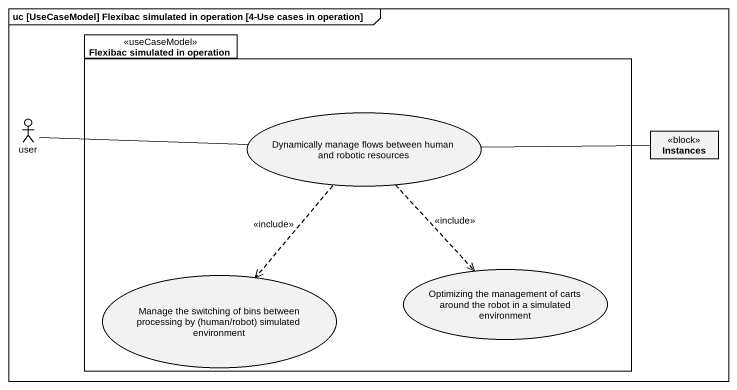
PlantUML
@startuml
mainframe uc [UseCaseModel] Flexibac simulated in operation [4-Use cases in operation]
allowmixing
hide circle
hide empty members
package "Flexibac simulated in operation" as Flexibac_simulated_in <<useCaseModel>> {
  usecase "Dynamically manage flows between human and robotic resources" as Dynamically_manage_flows
  usecase "Manage the switching of bins between processing by (human/robot) simulated environment" as Manage_the_switching_of
  usecase "Optimizing the management of carts around the robot in a simulated environment" as Optimizing_the_management
}
actor user
class Instances <<block>>
user -right- Dynamically_manage_flows
Dynamically_manage_flows ..> Manage_the_switching_of : <<include>>
Dynamically_manage_flows ..> Optimizing_the_management : <<include>>
Instances -left- Dynamically_manage_flows
@enduml
